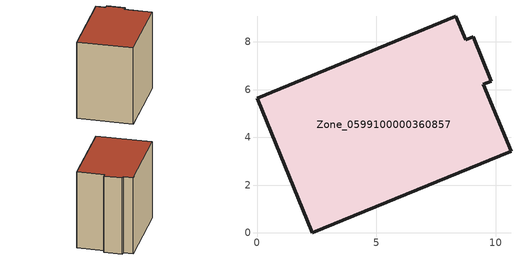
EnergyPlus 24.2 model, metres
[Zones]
Zone_0599100000360857
 floor ground (C_G): 8.73,8.08 9.05,8.21 9.8,6.35 9.48,6.23 10.64,3.42 2.32,0 0,5.64 8.32,9.08 z0
 wall outside (C_F): 2.32,0 10.64,3.42 9.48,6.23 9.8,6.35 9.05,8.21 8.73,8.08 8.32,9.08 0,5.64 2.32,0 z0:8.88
 roof outside (C_R): 9.05,8.21 8.73,8.08 8.32,9.08 0,5.64 2.32,0 10.64,3.42 9.48,6.23 9.8,6.35 z8.88
[BUILDING]
Pand.0599100000360857: North Axis=0; Terrain=City; Loads Convergence Tolerance Value=0.04; Temperature Convergence Tolerance Value=0.4; Solar Distribution=FullExterior; Maximum Number of Warmup Days=25; Minimum Number of Warmup Days=1
[Site:Location]
Rotterdam.The.Hague.AP_ZH_NLD Design_Conditions: Latitude=51.96; Longitude=4.45; Time Zone=1; Elevation=-4.5
[SITE:GROUNDTEMPERATURE:BUILDINGSURFACE]
18, 18, 18, 18, 18, 18, 18, 18, 18, 18, 18, 18
[MATERIAL] Thermal Absorptance=0.9; Solar Absorptance=0.7; Visible Absorptance=0.7
Name | Roughness | Thickness | Conductivity | Density | Specific Heat
G.TI.1992-2005 | MediumSmooth | 0.15 | 0.06 | 540 | 1210
F.TI.1992-2005 | Rough | 0.3 | 0.12 | 1920 | 840
R.TI.1992-2005 | MediumRough | 0.2 | 0.08 | 1500 | 1000
[CONSTRUCTION]
C_G: G.TI.1992-2005
C_F: F.TI.1992-2005
C_R: R.TI.1992-2005
[ZONE]
Zone_0599100000360857: Type=1; Multiplier=1; Ceiling Height=Autocalculate; Volume=Autocalculate; Floor Area=autocalculate; Part of Total Floor Area=Yes
[ZONEINFILTRATION:DESIGNFLOWRATE]
Infil_Zone_0599100000360857: Zone or ZoneList or Space or SpaceList=Zone_0599100000360857; Schedule=AlwaysOn; Design Flow Rate Calculation Method=Flow/Area; Flow Rate per Floor Area=0.0015; Constant Term Coefficient=1; Temperature Term Coefficient=0; Velocity Term Coefficient=0; Velocity Squared Term Coefficient=0
[HVACTEMPLATE:ZONE:IDEALLOADSAIRSYSTEM]
Zone_0599100000360857: Maximum Heating Supply Air Temperature=50; Minimum Cooling Supply Air Temperature=13; Maximum Heating Supply Air Humidity Ratio=0.0156; Minimum Cooling Supply Air Humidity Ratio=0.0077; Heating Limit=NoLimit; Cooling Limit=NoLimit; Dehumidification Control Type=ConstantSensibleHeatRatio; Cooling Sensible Heat Ratio=0.7; Dehumidification Setpoint=60; Humidification Control Type=None; Humidification Setpoint=30; Outdoor Air Method=None; Outdoor Air Flow Rate per Person=0.00944; Outdoor Air Flow Rate per Zone Floor Area=0; Outdoor Air Flow Rate per Zone=0; Demand Controlled Ventilation Type=None; Outdoor Air Economizer Type=NoEconomizer; Heat Recovery Type=None; Sensible Heat Recovery Effectiveness=0.7; Latent Heat Recovery Effectiveness=0.65
[ZONECONTROL:THERMOSTAT]
ThermostatControl_Zone_0599100000360857: Zone or ZoneList=Zone_0599100000360857; Control Type Schedule=DualSetpointControlType; Control 1=Thermostat_Zone_0599100000360857; Temperature Difference Between Cutout And Setpoint=0
[THERMOSTATSETPOINT:DUALSETPOINT]
Thermostat_Zone_0599100000360857: Heating Setpoint Temperature Schedule=HeatingSetpoint_Zone_0599100000360857; Cooling Setpoint Temperature Schedule=CoolingSetpoint_Zone_0599100000360857
[SCHEDULE:COMPACT]
HeatingSetpoint_Zone_0599100000360857: Through: 12/31, For: AllDays, Until: 24:00, 21
CoolingSetpoint_Zone_0599100000360857: Through: 12/31, For: AllDays, Until: 24:00, 24
DualSetpointControlType: Through: 12/31, For: AllDays, Until: 24:00, 4
AlwaysOn: Through: 12/31, For: AllDays, Until: 24:00, 1
